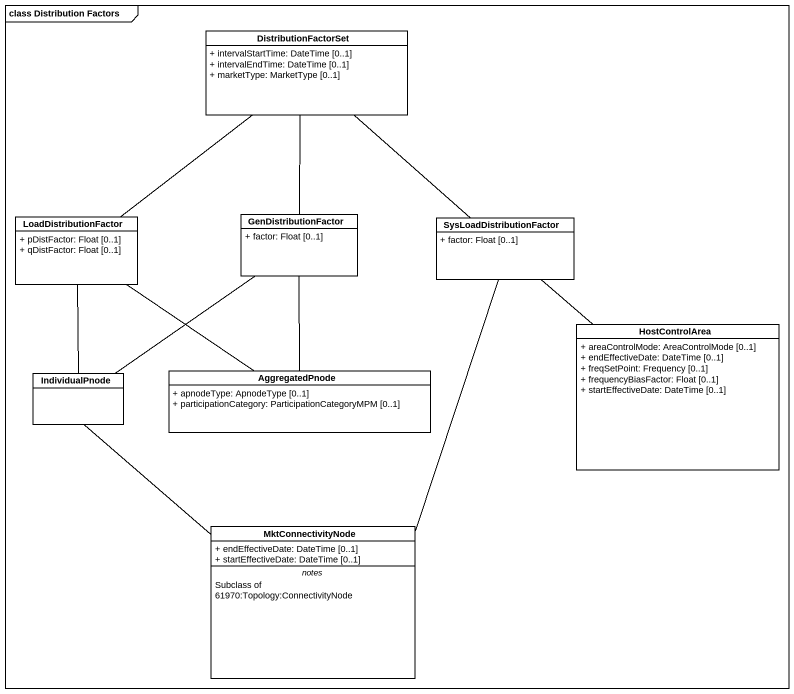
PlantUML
@startuml
mainframe class Distribution Factors
hide circle
hide empty members
skinparam classAttributeIconSize 0
class DistributionFactorSet {
  + intervalStartTime: DateTime [0..1]
  + intervalEndTime: DateTime [0..1]
  + marketType: MarketType [0..1]
}
class LoadDistributionFactor {
  + pDistFactor: Float [0..1]
  + qDistFactor: Float [0..1]
}
class GenDistributionFactor {
  + factor: Float [0..1]
}
class SysLoadDistributionFactor {
  + factor: Float [0..1]
}
class HostControlArea {
  + areaControlMode: AreaControlMode [0..1]
  + endEffectiveDate: DateTime [0..1]
  + freqSetPoint: Frequency [0..1]
  + frequencyBiasFactor: Float [0..1]
  + startEffectiveDate: DateTime [0..1]
}
class AggregatedPnode {
  + apnodeType: ApnodeType [0..1]
  + participationCategory: ParticipationCategoryMPM [0..1]
}
class IndividualPnode
class MktConnectivityNode {
  + endEffectiveDate: DateTime [0..1]
  + startEffectiveDate: DateTime [0..1]
  -- notes --
  Subclass of 61970:Topology:ConnectivityNode
}
DistributionFactorSet -- LoadDistributionFactor
DistributionFactorSet -- GenDistributionFactor
DistributionFactorSet -- SysLoadDistributionFactor
SysLoadDistributionFactor -- MktConnectivityNode
HostControlArea -up- SysLoadDistributionFactor
AggregatedPnode -up- LoadDistributionFactor
AggregatedPnode -up- GenDistributionFactor
IndividualPnode -up- LoadDistributionFactor
IndividualPnode -up- GenDistributionFactor
IndividualPnode -- MktConnectivityNode
@enduml
